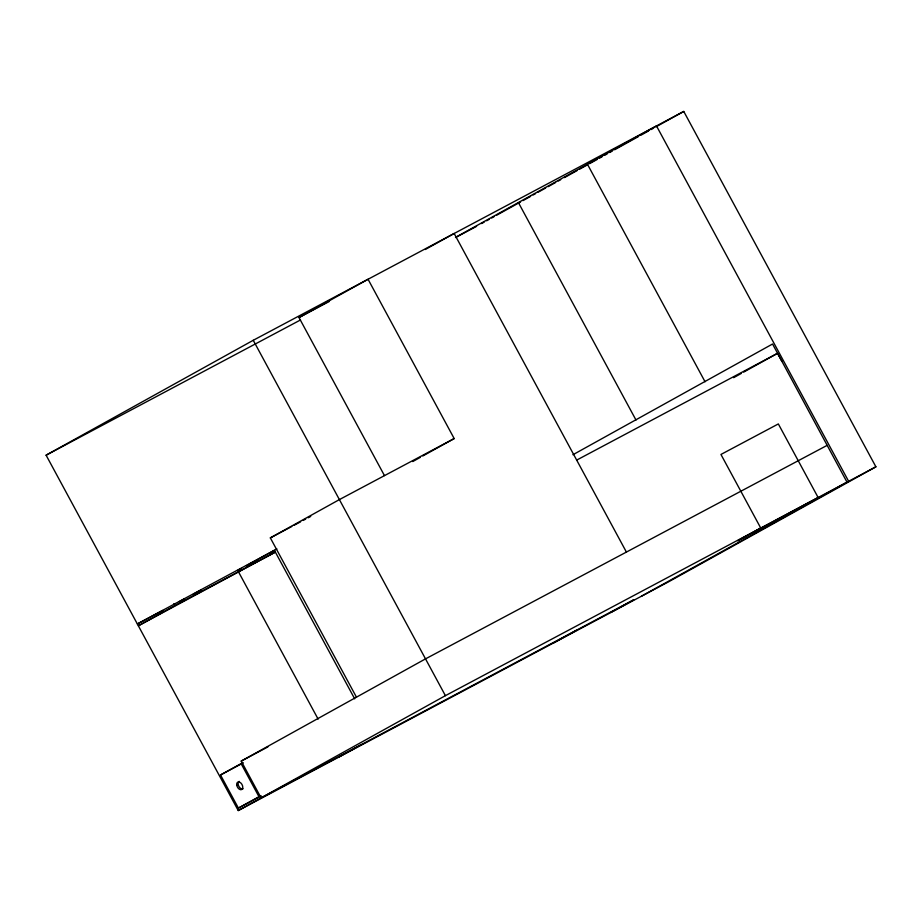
<?xml version="1.0" encoding="UTF-8"?>
<svg xmlns="http://www.w3.org/2000/svg" width="922" height="922" viewBox="0 0 922 922"><rect width="100%" height="100%" fill="white"/><g stroke="black" fill="none" stroke-linecap="round" stroke-linejoin="round"><path stroke-width="1.38" d="M46.1 455.191L253.25 340.287L683.755 111.435L875.9 466.809L668.75 581.713L238.245 810.565L46.1 455.191L300.503 319.957M384.462 475.602L299.005 317.56L368.051 279.262L454.189 438.572L422.806 455.975M425.273 249.505L454.154 233.485L626.407 552.071M455.606 237.357L656.487 125.922L848.632 481.296L641.482 596.211M481.618 223.562L484.131 222.167M486.643 220.773L489.156 219.378M491.668 217.984L494.169 216.589M496.681 215.206L520.538 201.964M523.051 200.581L530.588 196.398M533.089 195.003L535.601 193.608M538.114 192.214L545.651 188.042M548.164 186.647L555.689 182.464M558.202 181.081L560.714 179.686M564.483 177.589L577.034 170.628M579.546 169.233L587.083 165.061M589.596 163.667L597.122 159.483M599.634 158.1L602.147 156.705M604.659 155.311L607.172 153.916M609.684 152.522L612.185 151.127M614.697 149.733L638.554 136.502M641.067 135.108L648.604 130.936M651.105 129.541L653.617 128.146M656.13 126.752L683.755 111.435M356.457 697.17L270.342 537.895L339.388 499.597L454.189 438.572M412.756 461.553L420.294 457.37M276.911 548.924L137.355 623.964L162.779 610.445M241.46 568.528L237.795 570.557L241.61 568.528M246.335 565.831L274.364 550.284L354.682 698.83M174.903 605.524L138.346 625.796L275.355 552.117L174.903 605.524L173.912 603.679M572.931 454.742L772.555 344.01L781.937 361.366M733.635 377.674L741.173 373.502M743.685 372.108L777.58 353.299L847.007 482.16M610.813 612.519L633.829 599.749L261.099 797.887L241.218 761.099L425.515 658.873L827.126 445.372M261.295 795.917L238.406 808.087L220.508 774.976L241.345 763.451M238.406 808.087L258.955 796.689L241.057 763.577M238.245 810.565L445.407 695.661L875.9 466.809M338.697 757.169L361.551 744.492M553.407 643.026L576.423 630.268M299.005 317.56L329.396 301.413M455.526 237.542L476.593 226.339M270.342 537.895L291.79 526.497M294.314 525.16L300.618 521.806M303.142 520.457L305.666 519.121M308.19 517.784L310.714 516.435M179.306 601.651L184.4 598.954M193.297 594.217L200.927 590.161M250.519 563.803L253.054 562.455M255.601 561.095L258.148 559.746M269.593 553.661L272.128 552.313M576.688 460.101L777.58 353.299M241.218 761.099L267.91 746.901M220.508 774.976L243.385 762.817M587.441 164.231L705.053 381.754M518.383 202.54L635.996 420.052M253.25 340.287L445.407 695.661M238.798 572.401L318.125 719.114M243.108 788.771A4.184 2.628 62 0 1 238.821 786.27A4.184 2.628 62 0 1 239.224 781.36M760.731 528.029L737.704 540.799L818.125 497.511L778.341 423.936L720.946 454.454L760.731 528.029M236.735 785.025A4.184 2.628 62 0 0 241.668 789.543A4.184 2.628 62 0 0 240.792 782.939A4.184 2.628 62 0 0 236.735 785.025"/></g></svg>
